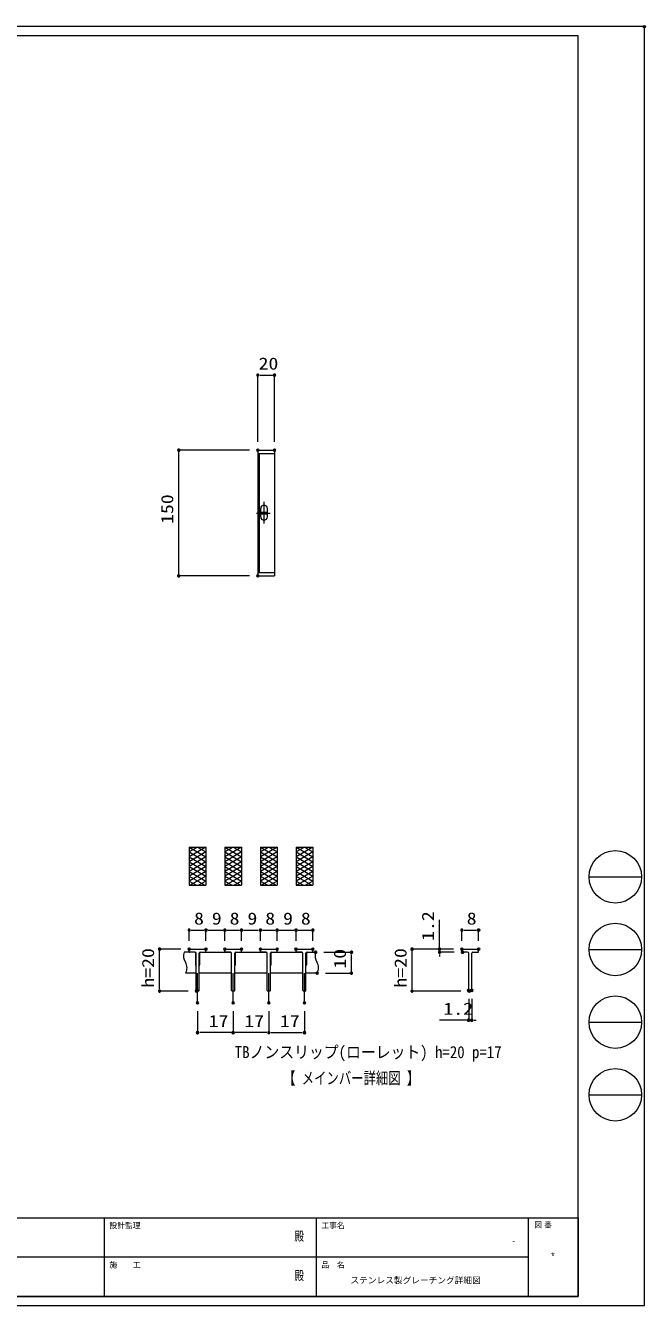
# Model space of a CAD drawing. Units: millimetres on the paper. Extents: x -216 to 216, y -153 to 153.
# Drawn here: x 67.6 to 215.6, y -152.6 to 152.9 of the extents above; entities that cross this region are included whole.
import ezdxf
from ezdxf.enums import TextEntityAlignment as Align

# ---------------------------------------------------------------- set-up
doc = ezdxf.new("R2010")
doc.units = ezdxf.units.MM
doc.header["$PDMODE"] = 32
doc.header["$PDSIZE"] = 0.5
doc.linetypes.add('CHAIN2', pattern=[12, 9, -1, 1, -1])
for name, color, linetype, lineweight in [('0-0_A1FRAME', 1, 'Continuous', 9), ('0-2_寸法', 4, 'Continuous', 9), ('0-3_0', 7, 'Continuous', 9), ('0-5_蓋', 3, 'Continuous', 9), ('0-6_中心線', 4, 'CHAIN2', 9)]:
    doc.layers.add(name, color=color, linetype=linetype, lineweight=lineweight)
doc.layers.add('0-1_文字', color=7, linetype='Continuous')
doc.layers.add('0-4_Defpoints', color=7, linetype='Continuous')
doc.styles.add('HGMaruGothicMPRO', font='')
doc.styles.add('ＭＳ ゴシック', font='')
doc.styles.get('HGMaruGothicMPRO').set_extended_font_data('HGMaruGothicMPRO')
doc.styles.get('ＭＳ ゴシック').set_extended_font_data('MS Gothic')

# ---------------------------------------------------------------- blocks, each defined once
blk = doc.blocks.new('�0')
at = {"layer": '0-3_0'}
for p, q in [((0.458, -0.199), (-0.458, -0.199)), ((0.3, -0.399), (-0.3, -0.399))]:
    blk.add_line(p, q, dxfattribs=at)
blk.add_lwpolyline([(0.5, 0), (0.496, 0.063), (0.484, 0.124), (0.465, 0.184), (0.438, 0.241), (0.405, 0.294), (0.364, 0.342), (0.319, 0.385), (0.268, 0.422), (0.213, 0.452), (0.155, 0.476), (0.094, 0.491), (0.031, 0.499), (-0.031, 0.499), (-0.094, 0.491), (-0.155, 0.476), (-0.213, 0.452), (-0.268, 0.422), (-0.319, 0.385), (-0.364, 0.342), (-0.405, 0.294), (-0.438, 0.241), (-0.465, 0.184), (-0.484, 0.124), (-0.496, 0.063), (-0.5, 0), (0, 0)], dxfattribs=at)
blk.add_lwpolyline([(-0.5, 0), (-0.496, -0.063), (-0.484, -0.124), (-0.465, -0.184), (-0.438, -0.241), (-0.405, -0.294), (-0.364, -0.342), (-0.319, -0.385), (-0.268, -0.422), (-0.213, -0.452), (-0.155, -0.476), (-0.094, -0.491), (-0.031, -0.499), (0.031, -0.499), (0.094, -0.491), (0.155, -0.476), (0.213, -0.452), (0.268, -0.422), (0.319, -0.385), (0.364, -0.342), (0.405, -0.294), (0.438, -0.241), (0.465, -0.184), (0.484, -0.124), (0.496, -0.063), (0.5, 0), (0, 0)], close=True, dxfattribs=at)

msp = doc.modelspace()

# ---------------------------------------------------------------- linework, layer by layer
at = {"layer": '0-0_A1FRAME'}
for p, q in [((202.133, -50.328), (214.661, -50.328)), ((202.133, -67.674), (214.661, -67.674)), ((202.133, -85.02), (214.661, -85.02)), ((202.133, -102.365), (214.661, -102.365)), ((86.42, -131.7), (86.42, -150.491)), ((137.012, -131.7), (137.012, -150.491)), ((187.604, -131.7), (187.604, -150.491)), ((199.529, -131.7), (199.529, -150.491)), ((187.604, -141.096), (-43.673, -141.096))]:
    msp.add_line(p, q, dxfattribs=at)
msp.add_lwpolyline([(-215.326, 152.646), (-215.326, -152.646), (215.334, -152.646), (215.334, 152.646)], close=True, dxfattribs=at)
for points in [[(199.529, -150.491), (199.529, 150.491), (-209.579, 150.491)], [(-209.579, -150.491), (-209.579, -131.7), (199.529, -131.7)], [(199.529, -150.491), (-209.579, -150.491), (199.529, -150.491)]]:
    msp.add_lwpolyline(points, dxfattribs=at)
for centre in [(208.397, -50.328), (208.397, -67.674), (208.397, -85.02), (208.397, -102.365)]:
    msp.add_circle(centre, 6.264, dxfattribs=at)
msp.add_point((215.334, 152.646), dxfattribs=at)
at = {"layer": '0-2_寸法'}
for p, q in [((123.048, 53.52), (123.048, 69.452)), ((123.548, 69.452), (126.548, 69.452)), ((127.048, 53.52), (127.048, 69.452)), ((121.048, 51.52), (104.19, 51.52)), ((104.19, 22.02), (104.19, 51.02)), ((121.048, 21.52), (104.19, 21.52)), ((166.434, -67.089), (166.434, -60.589)), ((106.687, -65.589), (106.687, -63.041)), ((107.187, -63.041), (110.187, -63.041)), ((110.687, -65.589), (110.687, -63.041)), ((110.687, -65.589), (110.687, -63.041)), ((111.187, -63.041), (114.687, -63.041)), ((115.187, -65.589), (115.187, -63.041)), ((115.187, -65.589), (115.187, -63.041)), ((115.687, -63.041), (118.687, -63.041)), ((119.187, -65.589), (119.187, -63.041)), ((119.187, -65.589), (119.187, -63.041)), ((119.687, -63.041), (123.187, -63.041)), ((123.687, -65.589), (123.687, -63.041)), ((123.687, -65.589), (123.687, -63.041)), ((124.187, -63.041), (127.187, -63.041)), ((127.687, -65.589), (127.687, -63.041)), ((127.687, -65.589), (127.687, -63.041)), ((128.187, -63.041), (131.687, -63.041)), ((132.187, -65.589), (132.187, -63.041)), ((132.187, -65.589), (132.187, -63.041)), ((132.687, -63.041), (135.687, -63.041)), ((136.187, -65.589), (136.187, -63.041)), ((171.775, -65.589), (171.775, -63.041)), ((172.275, -63.041), (175.275, -63.041)), ((175.775, -65.589), (175.775, -63.041)), ((104.687, -67.589), (99.615, -67.589)), ((99.615, -77.089), (99.615, -68.089)), ((138.86, -68.339), (145.409, -68.339)), ((145.409, -72.839), (145.409, -68.839)), ((169.775, -67.589), (159.886, -67.589)), ((159.886, -77.089), (159.886, -68.089)), ((169.775, -67.589), (166.434, -67.589)), ((166.434, -68.339), (166.434, -67.589)), ((169.925, -68.339), (166.434, -68.339)), ((166.434, -68.839), (166.434, -69.339)), ((139.238, -73.339), (145.409, -73.339)), ((106.462, -77.589), (99.615, -77.589)), ((171.55, -77.589), (159.886, -77.589)), ((173.4, -79.439), (173.4, -84.573)), ((174.15, -79.439), (174.15, -84.573)), ((108.687, -82.421), (108.687, -87.525)), ((117.187, -82.421), (117.187, -87.525)), ((117.187, -82.421), (117.187, -87.525)), ((125.687, -82.421), (125.687, -87.525)), ((125.687, -82.421), (125.687, -87.525)), ((134.187, -82.421), (134.187, -87.525)), ((172.9, -84.573), (166.4, -84.573)), ((174.15, -84.573), (173.4, -84.573)), ((174.65, -84.573), (175.15, -84.573)), ((116.687, -87.525), (109.187, -87.525)), ((125.187, -87.525), (117.687, -87.525)), ((126.187, -87.525), (133.687, -87.525))]:
    msp.add_line(p, q, dxfattribs=at)
at = {"layer": '0-4_Defpoints'}
for p in [(127.048, 69.452), (104.19, 51.52), (123.048, 51.52), (123.048, 51.52), (127.048, 51.52), (123.048, 21.52), (110.687, -63.041), (115.187, -63.041), (119.187, -63.041), (123.687, -63.041), (127.687, -63.041), (132.187, -63.041), (136.187, -63.041), (175.775, -63.041), (99.615, -67.589), (106.687, -67.589), (106.687, -67.589), (110.687, -67.589), (110.687, -67.589), (115.187, -67.589), (119.187, -67.589), (119.187, -67.589), (123.687, -67.589), (123.687, -67.589), (127.687, -67.589), (127.687, -67.589), (132.187, -67.589), (132.187, -67.589), (136.187, -67.589), (136.86, -68.339), (145.409, -68.339), (159.886, -67.589), (166.434, -67.589), (171.775, -67.589), (171.775, -67.589), (171.925, -68.339), (175.775, -67.589), (137.238, -73.339), (108.462, -77.589), (173.4, -77.439), (173.55, -77.589), (174.15, -77.439), (108.687, -80.421), (117.187, -80.421), (125.687, -80.421), (134.187, -80.421), (173.4, -84.573), (108.687, -87.525), (117.187, -87.525), (134.187, -87.525)]:
    msp.add_point(p, dxfattribs=at)
at = {"layer": '0-5_蓋'}
for p, q in [((123.048, 51.52), (123.048, 21.52)), ((123.048, 50.72), (127.048, 50.72)), ((123.348, 50.72), (123.348, 22.32)), ((123.748, 36.72), (123.748, 37.62)), ((125.348, 36.72), (125.348, 37.62)), ((125.348, 36.32), (125.348, 36.72)), ((123.348, 36.32), (125.348, 36.32)), ((123.748, 35.62), (123.748, 36.32)), ((125.348, 35.62), (125.348, 36.32)), ((123.048, 22.32), (127.048, 22.32)), ((123.048, 21.52), (127.048, 21.52)), ((106.687, -43.244), (106.687, -52.349)), ((106.687, -43.244), (110.687, -43.244)), ((106.687, -43.244), (110.687, -45.554)), ((108.687, -43.244), (106.687, -44.399)), ((106.687, -44.399), (110.687, -46.708)), ((108.687, -43.244), (110.687, -44.399)), ((110.687, -43.244), (110.687, -52.349)), ((115.187, -43.244), (115.187, -52.349)), ((115.187, -43.244), (119.187, -43.244)), ((115.187, -43.244), (119.187, -45.554)), ((117.187, -43.244), (115.187, -44.399)), ((115.187, -44.399), (119.187, -46.708)), ((117.187, -43.244), (119.187, -44.399)), ((119.187, -43.244), (119.187, -52.349)), ((123.687, -43.244), (123.687, -52.349)), ((123.687, -43.244), (127.687, -43.244)), ((123.687, -43.244), (127.687, -45.554)), ((125.687, -43.244), (123.687, -44.399)), ((123.687, -44.399), (127.687, -46.708)), ((125.687, -43.244), (127.687, -44.399)), ((127.687, -43.244), (127.687, -52.349)), ((132.187, -43.244), (132.187, -52.349)), ((132.187, -43.244), (136.187, -43.244)), ((132.187, -43.244), (136.187, -45.554)), ((134.187, -43.244), (132.187, -44.399)), ((132.187, -44.399), (136.187, -46.708)), ((134.187, -43.244), (136.187, -44.399)), ((136.187, -43.244), (136.187, -52.349)), ((110.687, -46.708), (106.687, -49.018)), ((110.687, -47.863), (106.687, -50.172)), ((119.187, -46.708), (115.187, -49.018)), ((119.187, -47.863), (115.187, -50.172)), ((127.687, -46.708), (123.687, -49.018)), ((127.687, -47.863), (123.687, -50.172)), ((136.187, -46.708), (132.187, -49.018)), ((136.187, -47.863), (132.187, -50.172)), ((106.687, -49.018), (110.687, -51.327)), ((106.687, -50.172), (110.457, -52.349)), ((110.687, -50.172), (106.917, -52.349)), ((110.687, -51.327), (108.917, -52.349)), ((115.187, -49.018), (119.187, -51.327)), ((115.187, -50.172), (118.957, -52.349)), ((119.187, -50.172), (115.417, -52.349)), ((119.187, -51.327), (117.417, -52.349)), ((123.687, -49.018), (127.687, -51.327)), ((123.687, -50.172), (127.457, -52.349)), ((127.687, -50.172), (123.917, -52.349)), ((127.687, -51.327), (125.917, -52.349)), ((132.187, -49.018), (136.187, -51.327)), ((132.187, -50.172), (135.957, -52.349)), ((136.187, -50.172), (132.417, -52.349)), ((136.187, -51.327), (134.417, -52.349)), ((106.687, -52.349), (110.687, -52.349)), ((115.187, -52.349), (119.187, -52.349)), ((123.687, -52.349), (127.687, -52.349)), ((132.187, -52.349), (136.187, -52.349)), ((108.062, -68.339), (105.467, -68.339)), ((106.687, -67.589), (110.687, -67.589)), ((106.687, -68.189), (106.687, -67.589)), ((108.062, -68.339), (106.837, -68.339)), ((108.212, -68.489), (108.212, -71.364)), ((108.312, -77.439), (108.312, -68.589)), ((109.062, -77.439), (109.062, -68.589)), ((109.162, -68.489), (109.162, -71.364)), ((109.312, -68.339), (110.537, -68.339)), ((109.312, -68.339), (116.562, -68.339)), ((110.687, -68.189), (110.687, -67.589)), ((115.187, -67.589), (119.187, -67.589)), ((115.187, -68.189), (115.187, -67.589)), ((116.562, -68.339), (115.337, -68.339)), ((116.712, -68.489), (116.712, -71.364)), ((116.812, -77.439), (116.812, -68.589)), ((117.562, -77.439), (117.562, -68.589)), ((117.662, -68.489), (117.662, -71.364)), ((117.812, -68.339), (119.037, -68.339)), ((117.812, -68.339), (125.062, -68.339)), ((119.187, -68.189), (119.187, -67.589)), ((123.687, -67.589), (127.687, -67.589)), ((123.687, -68.189), (123.687, -67.589)), ((125.062, -68.339), (123.837, -68.339)), ((125.212, -68.489), (125.212, -71.364)), ((125.312, -77.439), (125.312, -68.589)), ((126.062, -77.439), (126.062, -68.589)), ((126.162, -68.489), (126.162, -71.364)), ((126.312, -68.339), (127.537, -68.339)), ((126.312, -68.339), (133.562, -68.339)), ((127.687, -68.189), (127.687, -67.589)), ((132.187, -67.589), (136.187, -67.589)), ((132.187, -68.189), (132.187, -67.589)), ((133.562, -68.339), (132.337, -68.339)), ((133.712, -68.489), (133.712, -71.364)), ((133.812, -77.439), (133.812, -68.589)), ((134.562, -77.439), (134.562, -68.589)), ((134.662, -68.489), (134.662, -71.364)), ((134.812, -68.339), (136.037, -68.339)), ((134.812, -68.339), (136.86, -68.339)), ((136.187, -68.189), (136.187, -67.589)), ((171.775, -67.589), (175.775, -67.589)), ((171.775, -68.189), (171.775, -67.589)), ((173.15, -68.339), (171.925, -68.339)), ((173.4, -77.439), (173.4, -68.589)), ((174.15, -77.439), (174.15, -68.589)), ((174.4, -68.339), (175.625, -68.339)), ((175.775, -68.189), (175.775, -67.589)), ((108.312, -73.339), (105.845, -73.339)), ((116.812, -73.339), (109.062, -73.339)), ((125.312, -73.339), (117.562, -73.339)), ((133.812, -73.339), (126.062, -73.339)), ((137.238, -73.339), (134.562, -73.339)), ((108.912, -77.589), (108.462, -77.589)), ((117.412, -77.589), (116.962, -77.589)), ((125.912, -77.589), (125.462, -77.589)), ((134.412, -77.589), (133.962, -77.589)), ((174, -77.589), (173.55, -77.589))]:
    msp.add_line(p, q, dxfattribs=at)
for points in [[(123.048, 51.52), (127.048, 51.52), (127.048, 21.52)], [(123.348, 36.32), (123.348, 36.72), (125.348, 36.72)], [(110.687, -43.244), (106.687, -45.554), (110.687, -47.863)], [(110.687, -44.399), (106.687, -46.708), (110.687, -49.018)], [(110.687, -45.554), (106.687, -47.863), (110.687, -50.172)], [(119.187, -43.244), (115.187, -45.554), (119.187, -47.863)], [(119.187, -44.399), (115.187, -46.708), (119.187, -49.018)], [(119.187, -45.554), (115.187, -47.863), (119.187, -50.172)], [(127.687, -43.244), (123.687, -45.554), (127.687, -47.863)], [(127.687, -44.399), (123.687, -46.708), (127.687, -49.018)], [(127.687, -45.554), (123.687, -47.863), (127.687, -50.172)], [(136.187, -43.244), (132.187, -45.554), (136.187, -47.863)], [(136.187, -44.399), (132.187, -46.708), (136.187, -49.018)], [(136.187, -45.554), (132.187, -47.863), (136.187, -50.172)], [(110.687, -49.018), (106.687, -51.327), (108.457, -52.349)], [(119.187, -49.018), (115.187, -51.327), (116.957, -52.349)], [(127.687, -49.018), (123.687, -51.327), (125.457, -52.349)], [(136.187, -49.018), (132.187, -51.327), (133.957, -52.349)]]:
    msp.add_lwpolyline(points, dxfattribs=at)
for centre, radius, start, end in [((124.548, 37.62), 0.8, 0, 180), ((124.548, 35.62), 0.8, 180, 0), ((108.184, -69.203), 2.851, 162.34877, 212.31754), ((106.837, -68.189), 0.15, 180, 270), ((108.062, -68.589), 0.25, 0, 90), ((108.062, -68.489), 0.15, 0, 90), ((109.312, -68.589), 0.25, 90, 180), ((109.312, -68.489), 0.15, 90, 180), ((110.537, -68.189), 0.15, 270, 0), ((115.337, -68.189), 0.15, 180, 270), ((116.562, -68.589), 0.25, 0, 90), ((116.562, -68.489), 0.15, 0, 90), ((117.812, -68.589), 0.25, 90, 180), ((117.812, -68.489), 0.15, 90, 180), ((119.037, -68.189), 0.15, 270, 0), ((123.837, -68.189), 0.15, 180, 270), ((125.062, -68.589), 0.25, 0, 90), ((125.062, -68.489), 0.15, 0, 90), ((126.312, -68.589), 0.25, 90, 180), ((126.312, -68.489), 0.15, 90, 180), ((127.537, -68.189), 0.15, 270, 0), ((132.337, -68.189), 0.15, 180, 270), ((133.562, -68.589), 0.25, 0, 90), ((133.562, -68.489), 0.15, 0, 90), ((134.812, -68.589), 0.25, 90, 180), ((134.812, -68.489), 0.15, 90, 180), ((136.037, -68.189), 0.15, 270, 0), ((139.577, -69.203), 2.851, 162.34877, 212.31754), ((171.925, -68.189), 0.15, 180, 270), ((173.15, -68.589), 0.25, 0, 90), ((174.4, -68.589), 0.25, 90, 180), ((175.625, -68.189), 0.15, 270, 0), ((103.617, -72.092), 2.553, 330.76467, 32.31754), ((108.687, -71.364), 0.475, 180, 217.86365), ((108.687, -71.364), 0.475, 322.13635, 0), ((117.187, -71.364), 0.475, 180, 217.86365), ((117.187, -71.364), 0.475, 322.13635, 0), ((125.687, -71.364), 0.475, 180, 217.86365), ((125.687, -71.364), 0.475, 322.13635, 0), ((134.187, -71.364), 0.475, 180, 217.86365), ((134.187, -71.364), 0.475, 322.13635, 0), ((135.01, -72.092), 2.553, 330.76467, 32.31754), ((108.462, -77.439), 0.15, 180, 270), ((108.912, -77.439), 0.15, 270, 0), ((116.962, -77.439), 0.15, 180, 270), ((117.412, -77.439), 0.15, 270, 0), ((125.462, -77.439), 0.15, 180, 270), ((125.912, -77.439), 0.15, 270, 0), ((133.962, -77.439), 0.15, 180, 270), ((134.412, -77.439), 0.15, 270, 0), ((173.55, -77.439), 0.15, 180, 270), ((174, -77.439), 0.15, 270, 0)]:
    msp.add_arc(centre, radius, start, end, dxfattribs=at)
at = {"layer": '0-6_中心線'}
for p, q in [((124.548, 33.987), (124.548, 39.173)), ((122.726, 36.52), (125.974, 36.52)), ((108.687, -80.421), (108.687, -73.33)), ((117.187, -80.421), (117.187, -73.33)), ((125.687, -80.421), (125.687, -73.33)), ((134.187, -80.421), (134.187, -73.33))]:
    msp.add_line(p, q, dxfattribs=at)

# ---------------------------------------------------------------- block references
at = {"layer": '0-2_寸法', "xscale": 0.5, "yscale": 0.5}
for p, rotation in [((123.048, 69.452), 180), ((104.19, 51.52), 90), ((104.19, 21.52), 270), ((106.687, -63.041), 180), ((110.687, -63.041), 180), ((115.187, -63.041), 180), ((119.187, -63.041), 180), ((123.687, -63.041), 180), ((127.687, -63.041), 180), ((132.187, -63.041), 180), ((171.775, -63.041), 180), ((99.615, -67.589), 90), ((145.409, -68.339), 90), ((159.886, -67.589), 90), ((166.434, -67.589), 270), ((166.434, -68.339), 90), ((145.409, -73.339), 270), ((99.615, -77.589), 270), ((159.886, -77.589), 270), ((174.15, -84.573), 180), ((108.687, -87.525), 180), ((117.187, -87.525), 180), ((125.687, -87.525), 180)]:
    msp.add_blockref('�0', p, dxfattribs=dict(at, rotation=rotation))
for p in [(127.048, 69.452), (110.687, -63.041), (115.187, -63.041), (119.187, -63.041), (123.687, -63.041), (127.687, -63.041), (132.187, -63.041), (136.187, -63.041), (175.775, -63.041), (173.4, -84.573), (117.187, -87.525), (125.687, -87.525), (134.187, -87.525)]:
    msp.add_blockref('�0', p, dxfattribs=at)

# ---------------------------------------------------------------- texts
at = {"layer": '0-0_A1FRAME', "style": 'HGMaruGothicMPRO'}
for s, p in [('設計監理', (87.645, -134.638)), ('工事名', (138.236, -134.638)), ('図 番', (189.049, -134.468)), ('施\u3000\u3000工', (87.645, -144.033)), ('品\u3000名', (138.236, -144.033))]:
    msp.add_text(s, height=1.327, dxfattribs=at).set_placement(p, align=Align.BOTTOM_LEFT)
at = {"layer": '0-0_A1FRAME', "style": 'HGMaruGothicMPRO', "width": 0.8}
for p in [(131.792, -137.843), (131.792, -147.239)]:
    msp.add_text('殿', height=2.119, dxfattribs=at).set_placement(p, align=Align.BOTTOM_LEFT)
at = {"layer": '0-0_A1FRAME', "color": 6, "style": 'HGMaruGothicMPRO'}
for s, p in [('-', (183.851, -138.448)), ('ステンレス製グレーチング詳細図', (145.189, -147.843))]:
    msp.add_text(s, height=1.481, dxfattribs=at).set_placement(p, align=Align.BOTTOM_LEFT)
at = {"layer": '0-0_A1FRAME', "color": 6, "style": 'HGMaruGothicMPRO', "width": 0.75}
msp.add_text('*', height=1.975, dxfattribs=at).set_placement((193.122, -142.443), align=Align.BOTTOM_LEFT)
at = {"layer": '0-1_文字', "style": 'ＭＳ ゴシック'}
for s, width, p in [('TBノンスリップ(ローレット) h=20 p=17', 0.9, (117.564, -94.478)), ('【 メインバー詳細図 】', 0.75, (129.119, -100.686))]:
    msp.add_text(s, height=2.886, dxfattribs=dict(at, width=width)).set_placement(p, align=Align.BOTTOM_LEFT)
at = {"layer": '0-2_寸法', "style": 'ＭＳ ゴシック', "width": 1.2}
for s, p in [('20', (123.248, 69.897)), ('8', (107.847, -62.596)), ('9', (112.092, -62.596)), ('8', (116.347, -62.596)), ('9', (120.592, -62.596)), ('8', (124.847, -62.596)), ('9', (129.092, -62.596)), ('8', (133.347, -62.596)), ('8', (172.935, -62.596)), ('1.2', (167.364, -84.128)), ('17', (111.337, -87.08)), ('17', (119.837, -87.08)), ('17', (128.337, -87.08))]:
    msp.add_text(s, height=2.889, dxfattribs=at).set_placement(p, align=Align.BOTTOM_LEFT)
for s, p in [('150', (103.745, 33.92)), ('1.2', (165.99, -65.625)), ('h=20', (99.17, -76.789)), ('10', (144.964, -72.239)), ('h=20', (159.441, -76.789))]:
    msp.add_text(s, height=2.889, rotation=90, dxfattribs=at).set_placement(p, align=Align.BOTTOM_LEFT)

doc.saveas('drawing.dxf')
